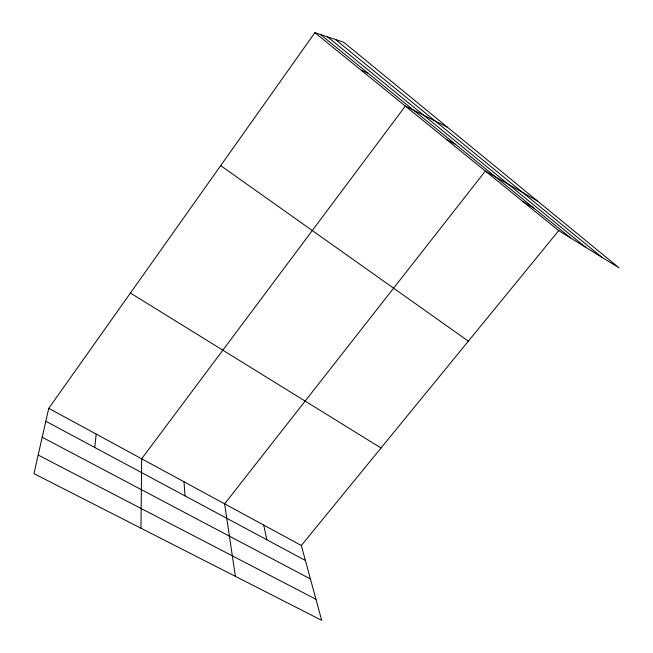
<?xml version="1.0" encoding="UTF-8"?>
<svg xmlns="http://www.w3.org/2000/svg" width="653" height="653" viewBox="0 0 653 653"><rect width="100%" height="100%" fill="white"/><g stroke="black" fill="none" stroke-linecap="round" stroke-linejoin="round"><path stroke-width="0.98" d="M140.958 528.204L141.66 458.79L405.325 106.08L447.199 127.049M94.734 447.46L96.203 434.106M48.746 408.337L33.956 473.637L321.684 620.35L301.319 545.492L48.746 408.337L314.901 32.65L343.715 42.257L619.044 267.844L558.707 230.64L314.901 32.65M301.319 545.492L558.707 230.64M361.199 70.246L368.17 73.291M38.168 455.027L315.954 599.274M42.192 437.257L310.42 578.958M45.824 421.226L305.392 560.462M446.219 139.293L455.508 144.337M537.427 200.969L485.35 171.062L224.632 503.847L235.374 576.338M522.808 201.483L533.95 208.152M130.429 293.042L381.017 447.999M220.698 165.625L468.356 341.16M320.509 34.519L570.657 238.002M335.405 39.49L601.903 257.274M327.537 36.862L585.488 247.152M263.714 525.069L266.865 539.794M183.983 481.775L185.028 495.896"/></g></svg>
